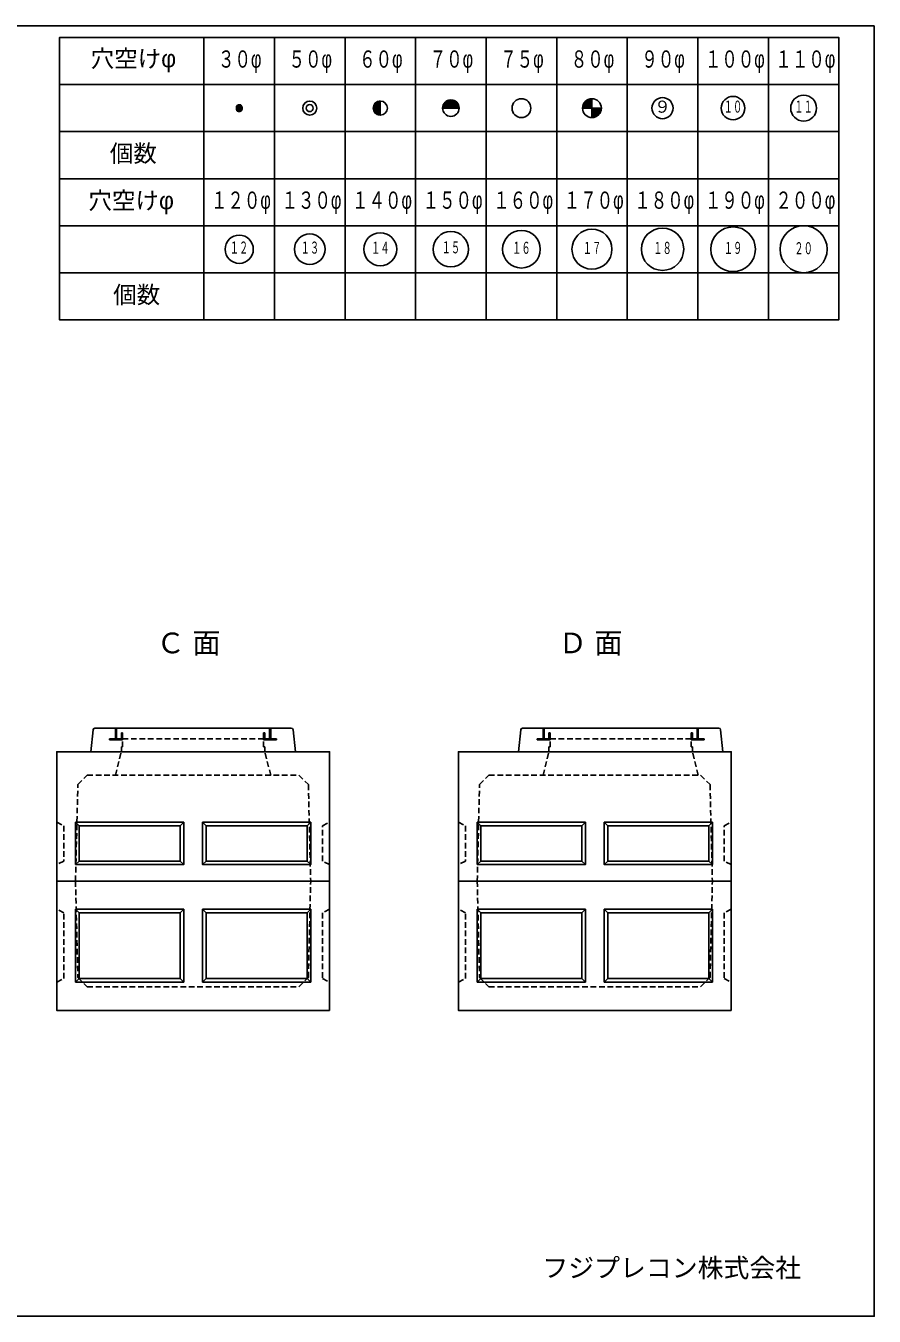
# Model space of a CAD drawing. Units: millimetres, scale not verified. Extents: x -3704 to 3796, y -2790 to 2696.
# Drawn here: x 189 to 3796, y -2790 to 2696 of the extents above; entities that cross this region are included whole.
import ezdxf
from ezdxf.enums import TextEntityAlignment as Align

# ---------------------------------------------------------------- set-up
doc = ezdxf.new("R2010")
doc.units = ezdxf.units.MM
doc.header["$LTSCALE"] = 20
doc.linetypes.add('DASHED1', pattern=[1.8, 1.2, -0.6])
doc.layers.add('0-0_レイヤ_1', color=7, linetype='Continuous')
doc.styles.add('HG丸ｺﾞｼｯｸM-PRO', font='')
doc.styles.add('ＭＳ ゴシック', font='')
doc.styles.get('HG丸ｺﾞｼｯｸM-PRO').set_extended_font_data('HG丸ｺﾞｼｯｸM-PRO')
doc.styles.get('ＭＳ ゴシック').set_extended_font_data('MS Gothic')

msp = doc.modelspace()

# ---------------------------------------------------------------- linework, layer by layer
at = {"layer": '0-0_レイヤ_1'}
for p, q in [((3795.88, 2646.47), (3795.88, 2696.47)), ((945.88, 2646.47), (945.88, 1446.47)), ((1245.88, 2646.47), (1245.88, 1446.47)), ((1545.88, 2646.47), (1545.88, 1446.47)), ((1845.88, 2646.47), (1845.88, 1446.47)), ((2145.88, 2646.47), (2145.88, 1446.47)), ((2445.88, 2646.47), (2445.88, 1446.47)), ((2745.88, 2646.47), (2745.88, 1446.47)), ((3045.88, 2646.47), (3045.88, 1446.47)), ((3345.88, 2646.47), (3345.88, 1446.47)), ((3795.88, 2646.47), (3795.88, -2568.82)), ((331.45, 2446.47), (945.88, 2446.47)), ((945.88, 2446.47), (3645.88, 2446.47)), ((1089.41, 2360), (1102.36, 2360)), ((1669.11, 2360), (1695.88, 2360)), ((1670.21, 2362), (1695.88, 2362)), ((1671.54, 2364), (1695.88, 2364)), ((1673.11, 2366), (1695.88, 2366)), ((1674.99, 2368), (1695.88, 2368)), ((1677.27, 2370), (1695.88, 2370)), ((1680.13, 2372), (1695.88, 2372)), ((1683.96, 2374), (1695.88, 2374)), ((1690.59, 2376), (1695.88, 2376)), ((1695.88, 2316.47), (1695.88, 2376.47)), ((1963.6, 2360), (2028.16, 2360)), ((1964.52, 2362), (2027.25, 2362)), ((1965.59, 2364), (2026.18, 2364)), ((1966.84, 2366), (2024.93, 2366)), ((1968.29, 2368), (2023.48, 2368)), ((1969.97, 2370), (2021.79, 2370)), ((1971.94, 2372), (2019.82, 2372)), ((1974.27, 2374), (2017.5, 2374)), ((1977.09, 2376), (2014.67, 2376)), ((1980.69, 2378), (2011.08, 2378)), ((1985.84, 2380), (2005.92, 2380)), ((2558.24, 2360), (2595.88, 2360)), ((2559.02, 2362), (2595.88, 2362)), ((2559.93, 2364), (2595.88, 2364)), ((2560.97, 2366), (2595.88, 2366)), ((2562.17, 2368), (2595.88, 2368)), ((2563.53, 2370), (2595.88, 2370)), ((2565.09, 2372), (2595.88, 2372)), ((2566.86, 2374), (2595.88, 2374)), ((2568.9, 2376), (2595.88, 2376)), ((2571.27, 2378), (2595.88, 2378)), ((2574.07, 2380), (2595.88, 2380)), ((2577.51, 2382), (2595.88, 2382)), ((2582.04, 2384), (2595.88, 2384)), ((2589.76, 2386), (2595.88, 2386)), ((1080.89, 2346), (1110.87, 2346)), ((1080.96, 2348), (1110.8, 2348)), ((1081.09, 2344), (1110.68, 2344)), ((1081.3, 2350), (1110.46, 2350)), ((1081.56, 2342), (1110.2, 2342)), ((1081.94, 2352), (1109.83, 2352)), ((1082.35, 2340), (1109.41, 2340)), ((1082.91, 2354), (1108.86, 2354)), ((1083.5, 2338), (1108.26, 2338)), ((1084.3, 2356), (1107.47, 2356)), ((1085.14, 2336), (1106.62, 2336)), ((1086.29, 2358), (1105.48, 2358)), ((1087.55, 2334), (1104.22, 2334)), ((1091.93, 2332), (1099.83, 2332)), ((1665.89, 2346), (1695.88, 2346)), ((1665.92, 2348), (1695.88, 2348)), ((1665.98, 2344), (1695.88, 2344)), ((1666.09, 2350), (1695.88, 2350)), ((1666.22, 2342), (1695.88, 2342)), ((1666.4, 2352), (1695.88, 2352)), ((1666.59, 2340), (1695.88, 2340)), ((1666.84, 2354), (1695.88, 2354)), ((1667.1, 2338), (1695.88, 2338)), ((1667.44, 2356), (1695.88, 2356)), ((1667.77, 2336), (1695.88, 2336)), ((1668.19, 2358), (1695.88, 2358)), ((1668.6, 2334), (1695.88, 2334)), ((1669.6, 2332), (1695.88, 2332)), ((1670.81, 2330), (1695.88, 2330)), ((1672.24, 2328), (1695.88, 2328)), ((1673.95, 2326), (1695.88, 2326)), ((1676.01, 2324), (1695.88, 2324)), ((1678.53, 2322), (1695.88, 2322)), ((1681.76, 2320), (1695.88, 2320)), ((1686.43, 2318), (1695.88, 2318)), ((1960.88, 2346.47), (2030.88, 2346.47)), ((1960.92, 2348), (2030.85, 2348)), ((1961.06, 2350), (2030.7, 2350)), ((1961.32, 2352), (2030.44, 2352)), ((1961.7, 2354), (2030.06, 2354)), ((1962.2, 2356), (2029.56, 2356)), ((1962.84, 2358), (2028.93, 2358)), ((2555.91, 2348), (2595.88, 2348)), ((2556.04, 2350), (2595.88, 2350)), ((2556.27, 2352), (2595.88, 2352)), ((2556.6, 2354), (2595.88, 2354)), ((2557.03, 2356), (2595.88, 2356)), ((2557.58, 2358), (2595.88, 2358)), ((2595.88, 2346), (2635.88, 2346)), ((2595.88, 2344), (2635.81, 2344)), ((2595.88, 2342), (2635.63, 2342)), ((2595.88, 2340), (2635.36, 2340)), ((2595.88, 2338), (2634.98, 2338)), ((2595.88, 2336), (2634.49, 2336)), ((2595.88, 2334), (2633.89, 2334)), ((2595.88, 2332), (2633.17, 2332)), ((2595.88, 2330), (2632.33, 2330)), ((2595.88, 2328), (2631.36, 2328)), ((2595.88, 2326), (2630.25, 2326)), ((2595.88, 2324), (2628.97, 2324)), ((2595.88, 2322), (2627.52, 2322)), ((2595.88, 2320), (2625.87, 2320)), ((2595.88, 2318), (2623.98, 2318)), ((2595.88, 2316), (2621.8, 2316)), ((2595.88, 2314), (2619.24, 2314)), ((2595.88, 2312), (2616.17, 2312)), ((2595.88, 2310), (2612.31, 2310)), ((2595.88, 2308), (2606.84, 2308)), ((331.45, 2246.47), (945.88, 2246.47)), ((945.88, 2246.47), (3645.88, 2246.47)), ((331.45, 2046.47), (945.88, 2046.47)), ((945.88, 2046.47), (3645.88, 2046.47)), ((331.45, 1846.47), (945.88, 1846.47)), ((945.88, 1846.47), (3645.88, 1846.47)), ((331.45, 1646.47), (945.88, 1646.47)), ((945.88, 1646.47), (3645.88, 1646.47)), ((464.88, -390), (474.88, -297.5)), ((1317.38, -290), (482.38, -290)), ((569.88, -290), (569.88, -335)), ((574.88, -290), (569.88, -290)), ((569.88, -292), (574.88, -292)), ((569.88, -294), (574.88, -294)), ((569.88, -296), (574.88, -296)), ((569.88, -298), (574.88, -298)), ((569.88, -300), (574.88, -300)), ((569.88, -302), (574.88, -302)), ((569.88, -304), (574.88, -304)), ((569.88, -306), (574.88, -306)), ((569.88, -308), (574.88, -308)), ((569.88, -310), (574.88, -310)), ((569.88, -312), (574.88, -312)), ((569.88, -314), (574.88, -314)), ((569.88, -316), (574.88, -316)), ((569.88, -318), (574.88, -318)), ((569.88, -320), (574.88, -320)), ((569.88, -322), (574.88, -322)), ((569.88, -324), (574.88, -324)), ((569.88, -326), (574.88, -326)), ((569.88, -328), (574.88, -328)), ((574.88, -335), (574.88, -290)), ((594.88, -310), (599.88, -310)), ((594.88, -310), (594.88, -340)), ((599.88, -310), (594.88, -310)), ((594.88, -312), (599.88, -312)), ((594.88, -314), (599.88, -314)), ((594.88, -316), (599.88, -316)), ((594.88, -318), (599.88, -318)), ((594.88, -320), (599.88, -320)), ((594.88, -322), (599.88, -322)), ((594.88, -324), (599.88, -324)), ((594.88, -326), (599.88, -326)), ((594.88, -328), (599.88, -328)), ((599.88, -340), (599.88, -310)), ((1199.88, -310), (1204.88, -310)), ((1199.88, -310), (1199.88, -335)), ((1204.88, -310), (1199.88, -310)), ((1199.88, -312), (1204.88, -312)), ((1199.88, -314), (1204.88, -314)), ((1199.88, -316), (1204.88, -316)), ((1199.88, -318), (1204.88, -318)), ((1199.88, -320), (1204.88, -320)), ((1199.88, -322), (1204.88, -322)), ((1199.88, -324), (1204.88, -324)), ((1199.88, -326), (1204.88, -326)), ((1199.88, -328), (1204.88, -328)), ((1204.88, -335), (1204.88, -310)), ((1224.88, -290), (1224.88, -335)), ((1229.88, -290), (1224.88, -290)), ((1224.88, -292), (1229.88, -292)), ((1224.88, -294), (1229.88, -294)), ((1224.88, -296), (1229.88, -296)), ((1224.88, -298), (1229.88, -298)), ((1224.88, -300), (1229.88, -300)), ((1224.88, -302), (1229.88, -302)), ((1224.88, -304), (1229.88, -304)), ((1224.88, -306), (1229.88, -306)), ((1224.88, -308), (1229.88, -308)), ((1224.88, -310), (1229.88, -310)), ((1224.88, -312), (1229.88, -312)), ((1224.88, -314), (1229.88, -314)), ((1224.88, -316), (1229.88, -316)), ((1224.88, -318), (1229.88, -318)), ((1224.88, -320), (1229.88, -320)), ((1224.88, -322), (1229.88, -322)), ((1224.88, -324), (1229.88, -324)), ((1224.88, -326), (1229.88, -326)), ((1224.88, -328), (1229.88, -328)), ((1229.88, -335), (1229.88, -290)), ((1334.88, -390), (1324.88, -297.5)), ((2282.88, -390), (2292.88, -297.5)), ((3135.38, -290), (2300.38, -290)), ((2387.88, -290), (2387.88, -335)), ((2392.88, -290), (2387.88, -290)), ((2387.88, -292), (2392.88, -292)), ((2387.88, -294), (2392.88, -294)), ((2387.88, -296), (2392.88, -296)), ((2387.88, -298), (2392.88, -298)), ((2387.88, -300), (2392.88, -300)), ((2387.88, -302), (2392.88, -302)), ((2387.88, -304), (2392.88, -304)), ((2387.88, -306), (2392.88, -306)), ((2387.88, -308), (2392.88, -308)), ((2387.88, -310), (2392.88, -310)), ((2387.88, -312), (2392.88, -312)), ((2387.88, -314), (2392.88, -314)), ((2387.88, -316), (2392.88, -316)), ((2387.88, -318), (2392.88, -318)), ((2387.88, -320), (2392.88, -320)), ((2387.88, -322), (2392.88, -322)), ((2387.88, -324), (2392.88, -324)), ((2387.88, -326), (2392.88, -326)), ((2387.88, -328), (2392.88, -328)), ((2392.88, -335), (2392.88, -290)), ((2412.88, -310), (2417.88, -310)), ((2412.88, -310), (2412.88, -340)), ((2417.88, -310), (2412.88, -310)), ((2412.88, -312), (2417.88, -312)), ((2412.88, -314), (2417.88, -314)), ((2412.88, -316), (2417.88, -316)), ((2412.88, -318), (2417.88, -318)), ((2412.88, -320), (2417.88, -320)), ((2412.88, -322), (2417.88, -322)), ((2412.88, -324), (2417.88, -324)), ((2412.88, -326), (2417.88, -326)), ((2412.88, -328), (2417.88, -328)), ((2417.88, -340), (2417.88, -310)), ((3017.88, -310), (3022.88, -310)), ((3017.88, -310), (3017.88, -335)), ((3022.88, -310), (3017.88, -310)), ((3017.88, -312), (3022.88, -312)), ((3017.88, -314), (3022.88, -314)), ((3017.88, -316), (3022.88, -316)), ((3017.88, -318), (3022.88, -318)), ((3017.88, -320), (3022.88, -320)), ((3017.88, -322), (3022.88, -322)), ((3017.88, -324), (3022.88, -324)), ((3017.88, -326), (3022.88, -326)), ((3017.88, -328), (3022.88, -328)), ((3022.88, -335), (3022.88, -310)), ((3042.88, -290), (3042.88, -335)), ((3047.88, -290), (3042.88, -290)), ((3042.88, -292), (3047.88, -292)), ((3042.88, -294), (3047.88, -294)), ((3042.88, -296), (3047.88, -296)), ((3042.88, -298), (3047.88, -298)), ((3042.88, -300), (3047.88, -300)), ((3042.88, -302), (3047.88, -302)), ((3042.88, -304), (3047.88, -304)), ((3042.88, -306), (3047.88, -306)), ((3042.88, -308), (3047.88, -308)), ((3042.88, -310), (3047.88, -310)), ((3042.88, -312), (3047.88, -312)), ((3042.88, -314), (3047.88, -314)), ((3042.88, -316), (3047.88, -316)), ((3042.88, -318), (3047.88, -318)), ((3042.88, -320), (3047.88, -320)), ((3042.88, -322), (3047.88, -322)), ((3042.88, -324), (3047.88, -324)), ((3042.88, -326), (3047.88, -326)), ((3042.88, -328), (3047.88, -328)), ((3047.88, -335), (3047.88, -290)), ((3152.88, -390), (3142.88, -297.5)), ((544.88, -335), (544.88, -340)), ((594.88, -335), (544.88, -335)), ((544.88, -336), (594.88, -336)), ((544.88, -338), (594.88, -338)), ((544.88, -340), (594.88, -340)), ((544.88, -340), (594.88, -340)), ((569.88, -330), (574.88, -330)), ((569.88, -332), (574.88, -332)), ((569.88, -334), (574.88, -334)), ((594.88, -330), (599.88, -330)), ((594.88, -332), (599.88, -332)), ((594.88, -334), (599.88, -334)), ((594.88, -336), (599.88, -336)), ((594.88, -338), (599.88, -338)), ((594.88, -340), (599.88, -340)), ((594.88, -340), (599.88, -340)), ((1199.88, -330), (1204.88, -330)), ((1199.88, -332), (1204.88, -332)), ((1199.88, -334), (1204.88, -334)), ((1199.88, -340), (1199.88, -335)), ((1199.88, -335), (1254.88, -335)), ((1199.88, -335), (1204.88, -335)), ((1199.88, -336), (1254.88, -336)), ((1199.88, -338), (1254.88, -338)), ((1254.88, -340), (1199.88, -340)), ((1224.88, -330), (1229.88, -330)), ((1224.88, -332), (1229.88, -332)), ((1224.88, -334), (1229.88, -334)), ((1224.88, -335), (1229.88, -335)), ((1254.88, -335), (1254.88, -340)), ((2362.88, -335), (2362.88, -340)), ((2412.88, -335), (2362.88, -335)), ((2362.88, -336), (2412.88, -336)), ((2362.88, -338), (2412.88, -338)), ((2362.88, -340), (2412.88, -340)), ((2362.88, -340), (2412.88, -340)), ((2387.88, -330), (2392.88, -330)), ((2387.88, -332), (2392.88, -332)), ((2387.88, -334), (2392.88, -334)), ((2412.88, -330), (2417.88, -330)), ((2412.88, -332), (2417.88, -332)), ((2412.88, -334), (2417.88, -334)), ((2412.88, -336), (2417.88, -336)), ((2412.88, -338), (2417.88, -338)), ((2412.88, -340), (2417.88, -340)), ((2412.88, -340), (2417.88, -340)), ((3017.88, -330), (3022.88, -330)), ((3017.88, -332), (3022.88, -332)), ((3017.88, -334), (3022.88, -334)), ((3017.88, -340), (3017.88, -335)), ((3017.88, -335), (3072.88, -335)), ((3017.88, -335), (3022.88, -335)), ((3017.88, -336), (3072.88, -336)), ((3017.88, -338), (3072.88, -338)), ((3072.88, -340), (3017.88, -340)), ((3042.88, -330), (3047.88, -330)), ((3042.88, -332), (3047.88, -332)), ((3042.88, -334), (3047.88, -334)), ((3042.88, -335), (3047.88, -335)), ((3072.88, -335), (3072.88, -340)), ((464.88, -390), (1334.88, -390)), ((2282.88, -390), (3152.88, -390)), ((414.88, -705), (399.88, -690)), ((844.88, -705), (859.88, -690)), ((939.88, -690), (954.88, -705)), ((1399.88, -690), (1384.88, -705)), ((2122.88, -705), (2107.88, -690)), ((2552.88, -705), (2567.88, -690)), ((2647.88, -690), (2662.88, -705)), ((3107.88, -690), (3092.88, -705)), ((859.88, -870), (844.88, -855)), ((1399.88, -870), (1384.88, -855)), ((2567.88, -870), (2552.88, -855)), ((3107.88, -870), (3092.88, -855)), ((414.88, -1075), (399.88, -1060)), ((844.88, -1075), (859.88, -1060)), ((954.88, -1075), (939.88, -1060)), ((1399.88, -1060), (1384.88, -1075)), ((2122.88, -1075), (2107.88, -1060)), ((2552.88, -1075), (2567.88, -1060)), ((2662.88, -1075), (2647.88, -1060)), ((3107.88, -1060), (3092.88, -1075)), ((859.88, -1370), (844.88, -1355)), ((1399.88, -1370), (1384.88, -1355)), ((2567.88, -1370), (2552.88, -1355)), ((3107.88, -1370), (3092.88, -1355)), ((3795.88, -2740.32), (3795.88, -2568.82))]:
    msp.add_line(p, q, dxfattribs=at)
at = {"layer": '0-0_レイヤ_1', "linetype": 'DASHED1'}
for p, q in [((569.88, -290), (569.88, -335)), ((574.88, -290), (569.88, -290)), ((574.88, -335), (574.88, -290)), ((594.88, -310), (594.88, -335)), ((599.88, -310), (594.88, -310)), ((599.88, -370), (599.88, -310)), ((1199.88, -310), (1204.88, -310)), ((1199.88, -370), (1199.88, -310)), ((1204.88, -310), (1204.88, -335)), ((1224.88, -290), (1229.88, -290)), ((1224.88, -335), (1224.88, -290)), ((1229.88, -290), (1229.88, -335)), ((2387.88, -290), (2387.88, -335)), ((2392.88, -290), (2387.88, -290)), ((2392.88, -335), (2392.88, -290)), ((2412.88, -310), (2412.88, -335)), ((2417.88, -310), (2412.88, -310)), ((2417.88, -370), (2417.88, -310)), ((3017.88, -310), (3022.88, -310)), ((3017.88, -370), (3017.88, -310)), ((3022.88, -310), (3022.88, -335)), ((3042.88, -290), (3047.88, -290)), ((3042.88, -335), (3042.88, -290)), ((3047.88, -290), (3047.88, -335)), ((544.88, -335), (544.88, -340)), ((569.88, -335), (544.88, -335)), ((544.88, -340), (599.88, -340)), ((594.88, -335), (574.88, -335)), ((594.88, -370), (599.88, -370)), ((594.88, -390), (594.88, -370)), ((599.88, -335), (1199.88, -335)), ((1254.88, -340), (1199.88, -340)), ((1204.88, -370), (1199.88, -370)), ((1204.88, -335), (1224.88, -335)), ((1204.88, -390), (1204.88, -370)), ((1229.88, -335), (1254.88, -335)), ((1254.88, -335), (1254.88, -340)), ((2362.88, -335), (2362.88, -340)), ((2387.88, -335), (2362.88, -335)), ((2362.88, -340), (2417.88, -340)), ((2412.88, -335), (2392.88, -335)), ((2412.88, -370), (2417.88, -370)), ((2412.88, -390), (2412.88, -370)), ((2417.88, -335), (3017.88, -335)), ((3072.88, -340), (3017.88, -340)), ((3022.88, -370), (3017.88, -370)), ((3022.88, -335), (3042.88, -335)), ((3022.88, -390), (3022.88, -370)), ((3047.88, -335), (3072.88, -335)), ((3072.88, -335), (3072.88, -340)), ((569.88, -490), (594.88, -390)), ((1229.88, -490), (1204.88, -390)), ((2387.88, -490), (2412.88, -390)), ((3047.88, -490), (3022.88, -390))]:
    msp.add_line(p, q, dxfattribs=at)
at = {"layer": '0-0_レイヤ_1'}
for points in [[(-3532.94, 2696.47), (3545.88, 2696.47), (3795.88, 2696.47)], [(945.88, 2646.47), (331.45, 2646.47), (331.45, 1446.47), (945.88, 1446.47)], [(945.88, 1446.47), (3645.88, 1446.47), (3645.88, 2646.47), (945.88, 2646.47)], [(2595.88, 2386.47), (2595.88, 2346.47), (2555.88, 2346.47)], [(2595.88, 2306.47), (2595.88, 2346.47), (2635.88, 2346.47)], [(474.88, -297.5), (476.89, -292.18), (482.38, -290)], [(1324.88, -297.5), (1322.43, -291.85), (1317.38, -290)], [(2292.88, -297.5), (2294.89, -292.18), (2300.38, -290)], [(3142.88, -297.5), (3140.43, -291.85), (3135.38, -290)], [(399.88, -870), (414.88, -855), (414.88, -705), (844.88, -705), (844.88, -855), (414.88, -855)], [(939.88, -870), (939.88, -690), (1399.88, -690), (1399.88, -870), (939.88, -870), (954.88, -855), (954.88, -705), (1384.88, -705), (1384.88, -855), (954.88, -855)], [(2107.88, -870), (2122.88, -855), (2122.88, -705), (2552.88, -705), (2552.88, -855), (2122.88, -855)], [(2647.88, -870), (2647.88, -690), (3107.88, -690), (3107.88, -870), (2647.88, -870), (2662.88, -855), (2662.88, -705), (3092.88, -705), (3092.88, -855), (2662.88, -855)], [(399.88, -1370), (414.88, -1355), (414.88, -1075), (844.88, -1075), (844.88, -1355), (414.88, -1355)], [(939.88, -1370), (954.88, -1355), (954.88, -1075), (1384.88, -1075), (1384.88, -1355), (954.88, -1355)], [(2107.88, -1370), (2122.88, -1355), (2122.88, -1075), (2552.88, -1075), (2552.88, -1355), (2122.88, -1355)], [(2647.88, -1370), (2662.88, -1355), (2662.88, -1075), (3092.88, -1075), (3092.88, -1355), (2662.88, -1355)], [(-3532.94, -2790.32), (3545.88, -2790.32), (3795.88, -2790.32), (3795.88, -2740.32)]]:
    msp.add_lwpolyline(points, dxfattribs=at)
for points in [[(319.88, -940), (319.88, -390), (1479.88, -390), (1479.88, -940)], [(2027.88, -940), (2027.88, -390), (3187.88, -390), (3187.88, -940)], [(399.88, -870), (399.88, -690), (859.88, -690), (859.88, -870)], [(2107.88, -870), (2107.88, -690), (2567.88, -690), (2567.88, -870)], [(1479.88, -1490), (319.88, -1490), (319.88, -940), (1479.88, -940)], [(3187.88, -1490), (2027.88, -1490), (2027.88, -940), (3187.88, -940)], [(399.88, -1370), (399.88, -1060), (859.88, -1060), (859.88, -1370)], [(939.88, -1370), (939.88, -1060), (1399.88, -1060), (1399.88, -1370)], [(2107.88, -1370), (2107.88, -1060), (2567.88, -1060), (2567.88, -1370)], [(2647.88, -1370), (2647.88, -1060), (3107.88, -1060), (3107.88, -1370)]]:
    msp.add_lwpolyline(points, close=True, dxfattribs=at)
at = {"layer": '0-0_レイヤ_1', "linetype": 'DASHED1'}
for points in [[(399.88, -940), (409.88, -530), (449.88, -490), (1349.88, -490), (1389.88, -530), (1399.88, -940)], [(2107.88, -940), (2117.88, -530), (2157.88, -490), (3057.88, -490), (3097.88, -530), (3107.88, -940)], [(319.88, -690), (349.88, -705), (349.88, -855), (319.88, -870)], [(1479.88, -870), (1449.88, -855), (1449.88, -705), (1479.88, -690)], [(2027.88, -690), (2057.88, -705), (2057.88, -855), (2027.88, -870)], [(3187.88, -870), (3157.88, -855), (3157.88, -705), (3187.88, -690)], [(399.88, -940), (409.88, -1350), (449.88, -1390), (1349.88, -1390), (1389.88, -1350), (1399.88, -940)], [(2107.88, -940), (2117.88, -1350), (2157.88, -1390), (3057.88, -1390), (3097.88, -1350), (3107.88, -940)], [(319.88, -1370), (349.88, -1355), (349.88, -1075), (319.88, -1060)], [(1479.88, -1060), (1449.88, -1075), (1449.88, -1355), (1479.88, -1370)], [(2027.88, -1370), (2057.88, -1355), (2057.88, -1075), (2027.88, -1060)], [(3187.88, -1060), (3157.88, -1075), (3157.88, -1355), (3187.88, -1370)]]:
    msp.add_lwpolyline(points, dxfattribs=at)
at = {"layer": '0-0_レイヤ_1'}
for centre, radius in [((1395.88, 2346.47), 30), ((1395.88, 2346.47), 15), ((1695.88, 2346.47), 30), ((1995.88, 2346.47), 35), ((2295.88, 2346.47), 40), ((2595.88, 2346.47), 40), ((2895.88, 2346.47), 45), ((3195.88, 2346.47), 50), ((3495.88, 2346.47), 55), ((1395.88, 1746.47), 65), ((1695.88, 1746.47), 70), ((1995.88, 1746.47), 75), ((2295.88, 1746.47), 80), ((2595.88, 1746.47), 85), ((2895.88, 1746.47), 90), ((3195.88, 1746.47), 95), ((3495.88, 1746.47), 100), ((1095.88, 1746.47), 60)]:
    msp.add_circle(centre, radius, dxfattribs=at)

# ---------------------------------------------------------------- texts
for s, height, style, p in [('穴空けφ', 73.31, 'HG丸ｺﾞｼｯｸM-PRO', (464.21, 2498.28)), ('９', 51.32, 'HG丸ｺﾞｼｯｸM-PRO', (2860.89, 2311.57)), ('個数', 73.31, 'HG丸ｺﾞｼｯｸM-PRO', (545.73, 2095.35)), ('穴空けφ', 73.31, 'HG丸ｺﾞｼｯｸM-PRO', (454.89, 1895.05)), ('個数', 73.31, 'HG丸ｺﾞｼｯｸM-PRO', (559.7, 1494.45)), ('Ｃ 面', 87.98, 'HG丸ｺﾞｼｯｸM-PRO', (744.44, 1.91)), ('Ｄ 面', 87.98, 'HG丸ｺﾞｼｯｸM-PRO', (2453.8, 1.91)), ('フジプレコン株式会社', 80.65, 'ＭＳ ゴシック', (2385.06, -2649.21))]:
    msp.add_text(s, height=height, dxfattribs=dict(at, style=style)).set_placement(p, align=Align.BOTTOM_LEFT)
at = {"layer": '0-0_レイヤ_1', "style": 'HG丸ｺﾞｼｯｸM-PRO'}
for s, height, width, p in [('３０φ', 73.31, 0.7, (1005.88, 2496.47)), ('５０φ', 73.31, 0.7, (1305.88, 2496.47)), ('６０φ', 73.31, 0.7, (1605.88, 2496.47)), ('７０φ', 73.31, 0.7, (1905.88, 2496.47)), ('７５φ', 73.31, 0.7, (2205.88, 2496.47)), ('８０φ', 73.31, 0.7, (2505.88, 2496.47)), ('９０φ', 73.31, 0.7, (2805.88, 2496.47)), ('１００φ', 73.31, 0.7, (3075.88, 2496.47)), ('１１０φ', 73.31, 0.7, (3375.88, 2496.47)), ('１０', 51.32, 0.55, (3155.75, 2311.84)), ('１１', 51.32, 0.55, (3456.05, 2311.9)), ('１２０φ', 73.31, 0.7, (975.88, 1896.47)), ('１３０φ', 73.31, 0.7, (1275.88, 1896.47)), ('１４０φ', 73.31, 0.7, (1575.88, 1896.47)), ('１５０φ', 73.31, 0.7, (1875.88, 1896.47)), ('１７０φ', 73.31, 0.7, (2475.88, 1896.47)), ('１８０φ', 73.31, 0.7, (2775.88, 1896.47)), ('１９０φ', 73.31, 0.7, (3075.88, 1896.47)), ('２００φ', 73.31, 0.7, (3375.88, 1896.47)), ('１２', 51.32, 0.55, (1055.5, 1712.62)), ('１３', 51.32, 0.55, (1357.09, 1712.33)), ('１４', 51.32, 0.55, (1656.44, 1711.81)), ('１５', 51.32, 0.55, (1956.61, 1713.44)), ('１６', 51.32, 0.55, (2256.14, 1711.64)), ('１７', 51.32, 0.55, (2556.54, 1711.06)), ('１８', 51.32, 0.55, (2856.32, 1711.06)), ('１９', 51.32, 0.55, (3156.36, 1711.02)), ('２０', 51.32, 0.55, (3456.18, 1709.76))]:
    msp.add_text(s, height=height, dxfattribs=dict(at, width=width)).set_placement(p, align=Align.BOTTOM_LEFT)
at = {"layer": '0-0_レイヤ_1', "style": 'HG丸ｺﾞｼｯｸM-PRO', "width": 0.7}
msp.add_text('１６０φ', height=73.31, rotation=0.001, dxfattribs=at).set_placement((2175.88, 1896.47), align=Align.BOTTOM_LEFT)

doc.saveas('drawing.dxf')
